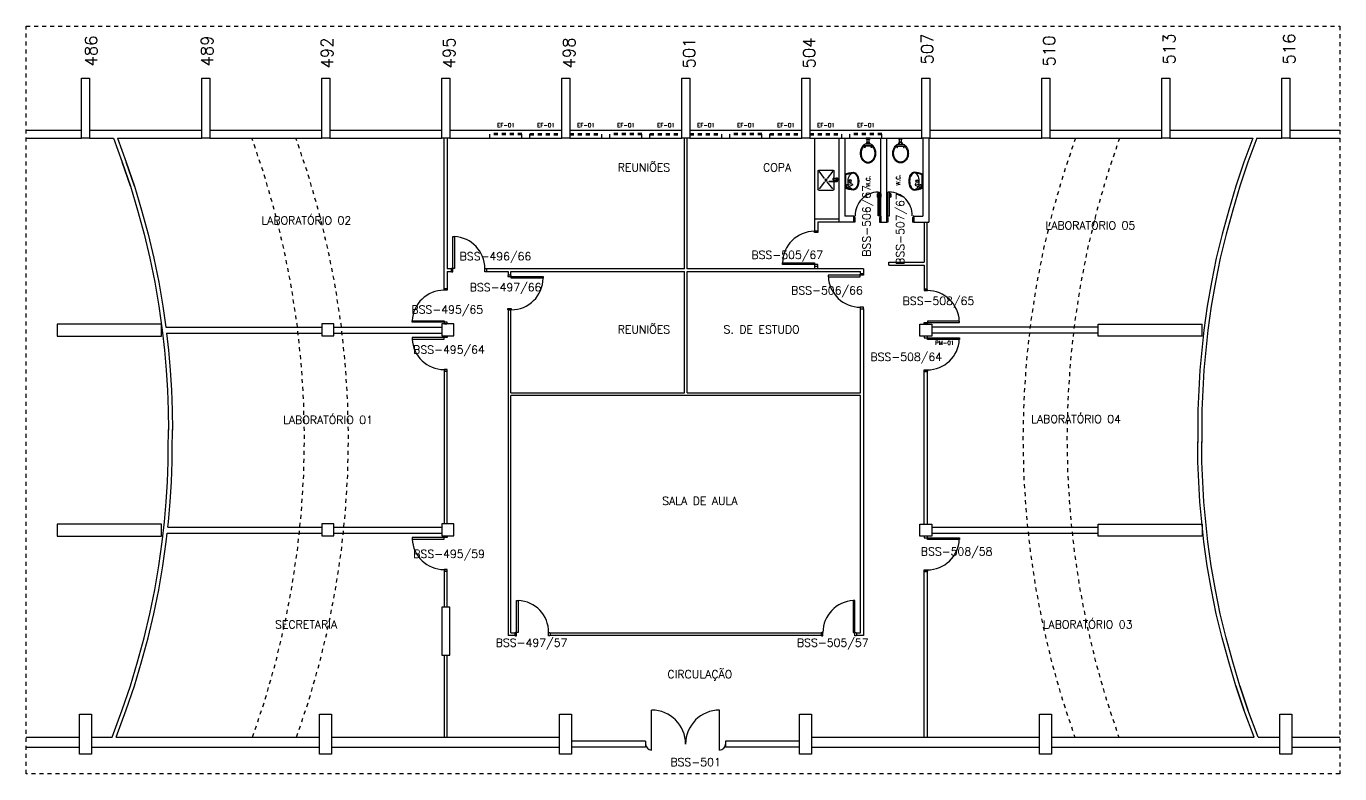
# Model space of a CAD drawing. Extents: x 0 to 244, y -71 to 76.
# Drawn here: x 15.49 to 48.32, y 56.92 to 75.6 of the extents above; entities that cross this region are included whole.
import ezdxf
from ezdxf.enums import TextEntityAlignment as Align

# ---------------------------------------------------------------- set-up
doc = ezdxf.new("R2010")
doc.units = 0
doc.header["$LTSCALE"] = 0.01
doc.header["$MEASUREMENT"] = 0
for name, pattern in [('DASHDOT', [1, 0.5, -0.25, 0, -0.25]), ('HIDDEN', [0.375, 0.25, -0.125]), ('HIDDEN2', [0.1875, 0.125, -0.0625])]:
    doc.linetypes.add(name, pattern=pattern)
doc.layers.get('0').update_dxf_attribs({"linetype": 'CONTINUOUS'})
for name, color, linetype in [('1', 1, 'CONTINUOUS'), ('ALV', 2, 'CONTINUOUS'), ('APSAN', 1, 'CONTINUOUS'), ('BANCADAS', 2, 'CONTINUOUS'), ('COTAS', 1, 'CONTINUOUS'), ('DIV', 2, 'CONTINUOUS'), ('ESQ', 1, 'CONTINUOUS'), ('ESTR', 3, 'CONTINUOUS'), ('INT', 1, 'DASHDOT'), ('NOPILAR1', 2, 'CONTINUOUS'), ('P_PROJEÇÂO', 1, 'HIDDEN'), ('PORTA', 2, 'CONTINUOUS'), ('PROJ', 1, 'HIDDEN2'), ('TEXTO', 2, 'CONTINUOUS'), ('TEXTO-ENDEREÇO', 2, 'CONTINUOUS')]:
    doc.layers.add(name, color=color, linetype=linetype)
doc.layers.get('0').freeze()
doc.styles.add('NOPILAR', font='simplex.shx', dxfattribs={"height": 0.6})
doc.styles.add('ROMANS', font='romans', dxfattribs={"height": 0.002})
doc.styles.add('UNB-100-1', font='simplex.shx', dxfattribs={"height": 0.2})
doc.styles.add('UNB1-100', font='simplex.shx', dxfattribs={"height": 0.2})

# ---------------------------------------------------------------- blocks, each defined once
blk = doc.blocks.new('VDC-P')
for p, q in [((-0.127, 0.192), (0.127, 0.192)), ((-0.109, 0.202), (0.109, 0.202)), ((-0.068, 0.152), (0.068, 0.152)), ((-0.05, 0.152), (-0.03, 0.11)), ((-0.05, 0.015), (-0.05, 0)), ((-0.05, 0), (0.05, 0)), ((0.045, 0.02), (-0.045, 0.02)), ((-0.04, 0.025), (-0.04, 0.02)), ((0.035, 0.03), (-0.035, 0.03)), ((-0.03, 0.152), (-0.03, 0.11)), ((0.03, 0.11), (-0.03, 0.11)), ((0.03, 0.1), (-0.03, 0.1)), ((-0.025, 0.1), (-0.025, 0.03)), ((0.025, 0.1), (0.025, 0.03)), ((0.03, 0.152), (0.03, 0.11)), ((0.05, 0.152), (0.03, 0.11)), ((0.04, 0.025), (0.04, 0.02)), ((0.05, 0.015), (0.05, 0))]:
    blk.add_line(p, q)
for points in [[(0.16, 0.244, 0.050424), (0.18, 0.288, 0.082137), (0.195, 0.381, 0.082137), (0.18, 0.474, 0.090148), (0.138, 0.549, 0.104406), (0.073, 0.601, 0.117345), (0, 0.619, 0.117345), (-0.073, 0.601, 0.104406), (-0.138, 0.549, 0.090148), (-0.18, 0.474, 0.082137), (-0.195, 0.381, 0.082137)], [(-0.195, 0.381, 0.082137), (-0.18, 0.288, 0.050424), (-0.16, 0.244, 0.104406)], [(0.142, 0.254, 0.050424), (0.161, 0.295, 0.082137), (0.175, 0.381, 0.082137), (0.161, 0.468, 0.090148), (0.122, 0.536, 0.104406), (0.064, 0.583, 0.117345), (0, 0.599, 0.117345), (-0.064, 0.583, 0.104406), (-0.122, 0.536, 0.090148), (-0.161, 0.468, 0.082137), (-0.175, 0.381, 0.082137)], [(-0.175, 0.381, 0.082137), (-0.161, 0.295, 0.050424), (-0.142, 0.254, 0.050424)]]:
    blk.add_lwpolyline(points, format="xyb")
for centre in [(-0.083, 0.226), (0.083, 0.226)]:
    blk.add_circle(centre, 0.0101)
for centre, radius, start, end in [((0.08, 0.36), 0.266, 205.6863, 226.7558), ((0.08, 0.36), 0.246, 205.6863, 219.7706), ((-0.068, 0.202), 0.05, 226.7558, 270), ((-0.045, 0.015), 0.005, 90, 180), ((-0.035, 0.025), 0.005, 90, 180), ((-0.03, 0.105), 0.005, 90, 270), ((0.03, 0.105), 0.005, 270, 90), ((0.035, 0.025), 0.005, 0, 90), ((0.045, 0.015), 0.005, 360, 90), ((0.068, 0.202), 0.05, 270, 313.2442), ((-0.08, 0.36), 0.266, 313.2442, 334.3137), ((-0.08, 0.36), 0.246, 320.2294, 334.3137)]:
    blk.add_arc(centre, radius, start, end)
blk = doc.blocks.new('LAVAT-P')
for p, q in [((-0.17, 0), (0.17, 0)), ((-0.157, -0.02), (0.157, -0.02)), ((0.063, -0.173), (0.094, -0.055)), ((0.069, -0.185), (0.09, -0.192)), ((0.102, -0.187), (0.151, -0.074))]:
    blk.add_line(p, q)
for points in [[(-0.225, -0.214, 0.136108), (-0.208, -0.262, 0.106861), (-0.155, -0.311, 0.073747), (-0.087, -0.339, 0.060305), (0, -0.349, 0.060305), (0.087, -0.339, 0.073747), (0.155, -0.311, 0.106861), (0.208, -0.262, 0.136108), (0.225, -0.214, 0.062982)], [(0.083, -0.096, 0.121735), (-0.082, -0.096, 0.073747), (-0.145, -0.122, 0.106861), (-0.192, -0.165, 0.153587), (-0.205, -0.208, 0.153587)], [(-0.205, -0.208, 0.153587), (-0.192, -0.251, 0.106861), (-0.145, -0.294, 0.073747), (-0.082, -0.32, 0.060305), (0, -0.329, 0.060305), (0.082, -0.32, 0.073747), (0.145, -0.294, 0.106861), (0.192, -0.251, 0.153587), (0.205, -0.208, 0.153587), (0.192, -0.165, 0.106861), (0.145, -0.122, 0.014792), (0.133, -0.115, 0.039243)]]:
    blk.add_lwpolyline(points, format="xyb")
for centre, radius in [((0, -0.135), 0.0347), ((0, -0.135), 0.0265), ((0.122, -0.065), 0.03)]:
    blk.add_circle(centre, radius)
for centre, radius, start, end in [((0.376, -0.254), 0.602, 155.0201, 176.1902), ((-0.376, -0.254), 0.602, 3.8098, 24.9799), ((0.376, -0.254), 0.582, 156.2686, 173.4578), ((0.073, -0.176), 0.01, 165.2139, 250.8603), ((0.122, -0.065), 0.0361, 302.4689, 199.2518), ((0.093, -0.183), 0.01, 250.8603, 336.5068), ((-0.376, -0.254), 0.582, 6.5422, 23.7314)]:
    blk.add_arc(centre, radius, start, end)
blk = doc.blocks.new('INOXA1-P')
for p, q in [((0.043, 0.008), (0.043, -0.022)), ((0.062, 0.04), (0.071, 0.04)), ((0.131, 0.048), (0.076, 0.043)), ((0.131, -0.002), (0.076, 0.003)), ((0.12, 0.23), (0.12, 0.047)), ((0.22, 0.25), (0.14, 0.25)), ((0.15, 0.22), (0.287, 0.043)), ((0.5, 0.25), (0.22, 0.25)), ((0.353, 0.043), (0.49, 0.22)), ((0.52, 0.23), (0.52, -0.23)), ((0.22, -0.027), (0.054, -0.027)), ((0.22, -0.037), (0.054, -0.037)), ((0.063, -0.003), (0.063, -0.021)), ((0.12, -0.001), (0.12, -0.027)), ((0.12, -0.037), (0.12, -0.23)), ((0.22, -0.25), (0.14, -0.25)), ((0.15, -0.22), (0.287, -0.043)), ((0.231, -0.027), (0.22, -0.027)), ((0.231, -0.037), (0.22, -0.037)), ((0.5, -0.25), (0.22, -0.25)), ((0.353, -0.043), (0.49, -0.22))]:
    blk.add_line(p, q)
blk.add_lwpolyline([(0.076, 0.003), (0.072, 0.004), (0.069, 0.009), (0.067, 0.015), (0.066, 0.023), (0.067, 0.031), (0.069, 0.037), (0.072, 0.042), (0.076, 0.043)])
blk.add_lwpolyline([(0.131, 0.048), (0.137, 0.046), (0.143, 0.041), (0.147, 0.033), (0.148, 0.023), (0.147, 0.013), (0.143, 0.006), (0.137, 0), (0.131, -0.002), (0.125, 0), (0.119, 0.006), (0.115, 0.013), (0.114, 0.023), (0.115, 0.033), (0.119, 0.041), (0.125, 0.046)], close=True)
for radius in [0.0266, 0.0163]:
    blk.add_circle((0.32, 0), radius)
for centre, radius, start, end in [((0.054, 0.023), 0.0349, 36.1705, 252.2568), ((0.054, 0.023), 0.0189, 62.7367, 235.7375), ((0.073, -0.003), 0.01, 102.8285, 180), ((0.054, 0.023), 0.0349, 285.5373, 323.9987), ((0.14, 0.23), 0.02, 90, 180), ((0.5, 0.23), 0.02, 360, 90), ((0.054, -0.032), 0.0145, 20.161, 339.839), ((0.054, -0.032), 0.005, 90.0037, 269.9963), ((0.14, -0.23), 0.02, 180, 270), ((0.231, -0.032), 0.00738, 222.6559, 137.3441), ((0.231, -0.032), 0.005, 269.9935, 90.0065), ((0.5, -0.23), 0.02, 270, 360)]:
    blk.add_arc(centre, radius, start, end)
blk = doc.blocks.new('planta')
at = {"layer": '1'}
blk.add_lwpolyline([(10.585, 4.164), (10.385, 4.164), (10.385, 2.964), (10.585, 2.964)], close=True, dxfattribs=at)
at = {"layer": 'ALV'}
for p, q in [((0, 16.088), (1.385, 16.088)), ((0, 15.888), (1.385, 15.888)), ((1.585, 16.088), (4.385, 16.088)), ((1.585, 15.888), (2.177, 15.888)), ((2.277, 15.888), (4.385, 15.888)), ((4.585, 16.088), (7.385, 16.088)), ((4.585, 15.888), (7.385, 15.888)), ((7.585, 16.088), (10.385, 16.088)), ((7.585, 15.888), (10.385, 15.888)), ((10.585, 16.088), (13.385, 16.088)), ((10.585, 15.888), (13.385, 15.888)), ((13.585, 16.088), (16.385, 16.088)), ((13.585, 15.888), (16.385, 15.888)), ((16.585, 16.088), (19.385, 16.088)), ((16.585, 15.888), (19.385, 15.888)), ((19.585, 16.088), (22.385, 16.088)), ((19.585, 15.888), (22.385, 15.888)), ((20.31, 15.885), (20.31, 13.788)), ((20.46, 15.885), (20.46, 13.938)), ((21.36, 13.788), (21.36, 15.888)), ((21.51, 13.788), (21.51, 15.888)), ((22.41, 15.888), (22.41, 13.938)), ((22.56, 15.888), (22.56, 13.788)), ((22.585, 16.088), (25.385, 16.088)), ((22.585, 15.888), (25.385, 15.888)), ((25.585, 16.088), (28.385, 16.088)), ((25.585, 15.888), (28.385, 15.888)), ((28.585, 16.088), (31.385, 16.088)), ((28.585, 15.888), (30.662, 15.888)), ((30.662, 15.888), (30.439, 15.29)), ((30.762, 15.888), (30.539, 15.29)), ((30.762, 15.888), (31.385, 15.888)), ((31.585, 16.088), (32.832, 16.088)), ((31.585, 15.888), (32.832, 15.888)), ((30.439, 15.29), (30.236, 14.69)), ((30.539, 15.29), (30.336, 14.69)), ((2.604, 14.688), (2.781, 14.088)), ((2.704, 14.688), (2.881, 14.088)), ((30.236, 14.69), (30.059, 14.09)), ((30.336, 14.69), (30.159, 14.09)), ((2.781, 14.088), (2.95, 13.488)), ((2.881, 14.088), (3.05, 13.488)), ((20.683, 13.938), (20.46, 13.938)), ((20.683, 13.938), (20.683, 13.788)), ((22.187, 13.938), (22.187, 13.788)), ((22.187, 13.938), (22.41, 13.938)), ((30.059, 14.09), (29.89, 13.49)), ((30.159, 14.09), (29.99, 13.49)), ((2.95, 13.488), (3.092, 12.888)), ((3.05, 13.488), (3.192, 12.888)), ((20.682, 13.788), (20.31, 13.788)), ((21.36, 13.788), (21.51, 13.788)), ((22.187, 13.788), (22.56, 13.788)), ((29.89, 13.49), (29.748, 12.89)), ((29.99, 13.49), (29.848, 12.89)), ((3.092, 12.888), (3.21, 12.288)), ((3.192, 12.888), (3.31, 12.288)), ((29.748, 12.89), (29.63, 12.29)), ((29.848, 12.89), (29.73, 12.29)), ((3.21, 12.288), (3.318, 11.688)), ((3.31, 12.288), (3.418, 11.688)), ((29.63, 12.29), (29.522, 11.69)), ((29.73, 12.29), (29.622, 11.69)), ((3.318, 11.688), (3.4, 11.088)), ((3.418, 11.688), (3.49, 11.161)), ((29.522, 11.69), (29.44, 11.09)), ((29.622, 11.69), (29.54, 11.09)), ((3.4, 11.088), (3.457, 10.588)), ((3.49, 11.161), (7.385, 11.161)), ((3.509, 11.011), (3.557, 10.588)), ((3.509, 11.011), (7.385, 11.011)), ((7.685, 11.161), (10.385, 11.161)), ((7.685, 11.011), (10.385, 11.011)), ((26.792, 11.161), (22.633, 11.161)), ((26.792, 11.011), (22.633, 11.011)), ((29.44, 11.09), (29.383, 10.59)), ((29.54, 11.09), (29.483, 10.59)), ((3.457, 10.588), (3.501, 10.088)), ((3.557, 10.588), (3.601, 10.088)), ((29.383, 10.59), (29.339, 10.09)), ((29.483, 10.59), (29.439, 10.09)), ((3.501, 10.088), (3.532, 9.588)), ((3.601, 10.088), (3.632, 9.588)), ((29.339, 10.09), (29.308, 9.59)), ((29.439, 10.09), (29.408, 9.59)), ((3.532, 9.588), (3.551, 9.088)), ((3.632, 9.588), (3.651, 9.088)), ((29.308, 9.59), (29.289, 9.09)), ((29.408, 9.59), (29.389, 9.09)), ((3.551, 9.088), (3.557, 8.588)), ((3.651, 9.088), (3.657, 8.588)), ((29.289, 9.09), (29.289, 8.779)), ((29.389, 9.09), (29.389, 8.779)), ((3.551, 8.106), (3.557, 8.606)), ((3.651, 8.106), (3.657, 8.606)), ((29.289, 8.779), (29.283, 8.279)), ((29.389, 8.779), (29.383, 8.279)), ((29.289, 7.797), (29.283, 8.297)), ((29.389, 7.797), (29.383, 8.297)), ((3.551, 7.794), (3.551, 8.106)), ((3.651, 7.794), (3.651, 8.106)), ((3.532, 7.294), (3.551, 7.794)), ((3.632, 7.294), (3.651, 7.794)), ((29.308, 7.297), (29.289, 7.797)), ((29.408, 7.297), (29.389, 7.797)), ((3.501, 6.794), (3.532, 7.294)), ((3.601, 6.794), (3.632, 7.294)), ((29.339, 6.797), (29.308, 7.297)), ((29.439, 6.797), (29.408, 7.297)), ((3.457, 6.294), (3.501, 6.794)), ((3.557, 6.294), (3.601, 6.794)), ((29.383, 6.297), (29.339, 6.797)), ((29.483, 6.297), (29.439, 6.797)), ((3.4, 5.794), (3.457, 6.294)), ((3.542, 6.161), (3.557, 6.294)), ((29.44, 5.797), (29.383, 6.297)), ((29.54, 5.797), (29.483, 6.297)), ((3.5, 5.794), (3.525, 6.011)), ((3.525, 6.011), (7.385, 6.011)), ((3.542, 6.161), (7.385, 6.161)), ((7.685, 6.161), (10.385, 6.161)), ((7.685, 6.011), (10.385, 6.011)), ((22.635, 6.161), (26.791, 6.161)), ((22.635, 6.011), (26.791, 6.011)), ((3.318, 5.194), (3.4, 5.794)), ((3.418, 5.194), (3.5, 5.794)), ((29.522, 5.197), (29.44, 5.797)), ((29.622, 5.197), (29.54, 5.797)), ((3.21, 4.594), (3.318, 5.194)), ((3.31, 4.594), (3.418, 5.194)), ((29.63, 4.597), (29.522, 5.197)), ((29.73, 4.597), (29.622, 5.197)), ((29.748, 3.997), (29.63, 4.597)), ((29.848, 3.997), (29.73, 4.597)), ((3.092, 3.994), (3.21, 4.594)), ((3.192, 3.994), (3.31, 4.594)), ((2.95, 3.394), (3.092, 3.994)), ((3.05, 3.394), (3.192, 3.994)), ((29.89, 3.397), (29.748, 3.997)), ((29.99, 3.397), (29.848, 3.997)), ((2.781, 2.794), (2.95, 3.394)), ((2.881, 2.794), (3.05, 3.394)), ((30.059, 2.797), (29.89, 3.397)), ((30.159, 2.797), (29.99, 3.397)), ((2.604, 2.194), (2.781, 2.794)), ((2.704, 2.194), (2.881, 2.794)), ((30.236, 2.197), (30.059, 2.797)), ((30.336, 2.197), (30.159, 2.797)), ((2.401, 1.594), (2.604, 2.194)), ((2.501, 1.594), (2.704, 2.194)), ((2.148, 0.917), (2.401, 1.594)), ((2.248, 0.917), (2.501, 1.594)), ((0, 0.917), (1.332, 0.917)), ((0, 0.667), (1.332, 0.667)), ((1.632, 0.917), (2.148, 0.917)), ((1.632, 0.667), (7.332, 0.667)), ((2.248, 0.917), (7.332, 0.917)), ((7.632, 0.917), (13.332, 0.917)), ((7.632, 0.667), (13.332, 0.667)), ((15.482, 0.817), (13.632, 0.817)), ((15.482, 0.667), (13.632, 0.667)), ((15.482, 0.817), (15.482, 0.667)), ((19.332, 0.817), (17.482, 0.817)), ((17.482, 0.817), (17.482, 0.667)), ((19.332, 0.667), (17.482, 0.667)), ((19.632, 0.917), (25.332, 0.917)), ((19.632, 0.667), (25.332, 0.667)), ((25.632, 0.917), (30.693, 0.917)), ((25.632, 0.667), (31.332, 0.667)), ((30.793, 0.917), (31.332, 0.917)), ((31.632, 0.917), (32.832, 0.917)), ((31.632, 0.667), (32.832, 0.667))]:
    blk.add_line(p, q, dxfattribs=at)
for points in [[(2.177, 15.888), (2.401, 15.288)], [(2.277, 15.888), (2.501, 15.288)], [(30.693, 0.917), (30.439, 1.597)], [(30.793, 0.917), (30.539, 1.597)]]:
    blk.add_lwpolyline(points, dxfattribs=at)
for points in [[(2.401, 15.288), (2.604, 14.688)], [(2.501, 15.288), (2.704, 14.688)], [(30.439, 1.597), (30.236, 2.197)], [(30.539, 1.597), (30.336, 2.197)]]:
    blk.add_lwpolyline(points, close=True, dxfattribs=at)
at = {"layer": 'BANCADAS'}
blk.add_lwpolyline([(19.71, 13.861), (19.71, 15.888)], dxfattribs=at)
at = {"layer": 'DIV'}
for p, q in [((16.45, 12.623), (16.45, 15.888)), ((16.52, 12.623), (16.52, 15.888)), ((20.31, 13.861), (19.71, 13.861)), ((19.71, 13.568), (19.71, 13.861)), ((19.71, 13.568), (19.783, 13.568)), ((19.783, 13.788), (19.783, 13.568)), ((10.623, 12.623), (10.523, 12.623)), ((10.523, 12.55), (10.623, 12.55)), ((10.623, 12.623), (10.623, 12.55)), ((16.45, 12.623), (11.503, 12.623)), ((11.503, 12.623), (11.503, 12.55)), ((11.503, 12.55), (12.043, 12.55)), ((12.043, 12.55), (12.043, 12.466)), ((12.116, 12.55), (16.45, 12.55)), ((12.116, 12.466), (12.116, 12.55)), ((16.45, 9.521), (16.45, 12.55)), ((20.927, 12.623), (16.52, 12.623)), ((16.52, 12.55), (20.854, 12.55)), ((16.52, 9.521), (16.52, 12.55)), ((19.71, 12.623), (19.71, 12.688)), ((19.71, 12.688), (19.783, 12.688)), ((19.783, 12.623), (19.783, 12.688)), ((20.854, 12.501), (20.854, 12.55)), ((20.854, 12.501), (20.927, 12.501)), ((20.927, 12.623), (20.927, 12.501)), ((21.559, 12.788), (22.447, 12.788)), ((21.559, 12.715), (21.559, 12.788)), ((21.559, 12.715), (22.447, 12.715)), ((12.116, 12.466), (12.043, 12.466)), ((12.043, 11.586), (12.043, 3.451)), ((12.116, 11.586), (12.043, 11.586)), ((12.116, 9.521), (12.116, 11.586)), ((20.854, 9.521), (20.854, 11.621)), ((20.854, 11.621), (20.927, 11.621)), ((20.927, 11.621), (20.927, 3.451)), ((12.116, 9.521), (16.45, 9.521)), ((12.116, 3.521), (12.116, 9.451)), ((20.854, 9.451), (12.116, 9.451)), ((16.52, 9.521), (20.854, 9.521)), ((20.854, 3.521), (20.854, 9.451)), ((12.216, 3.451), (12.043, 3.451)), ((12.116, 3.521), (12.216, 3.521)), ((12.216, 3.521), (12.216, 3.451)), ((13.096, 3.521), (19.874, 3.521)), ((13.096, 3.521), (13.096, 3.451)), ((19.874, 3.451), (13.096, 3.451)), ((19.874, 3.521), (19.874, 3.451)), ((20.754, 3.521), (20.854, 3.521)), ((20.754, 3.521), (20.754, 3.451)), ((20.927, 3.451), (20.754, 3.451))]:
    blk.add_line(p, q, dxfattribs=at)
for points in [[(10.523, 12.55), (10.523, 12.124), (10.45, 12.124), (10.45, 15.888)], [(10.523, 15.888), (10.523, 12.623)], [(20.31, 13.788), (19.783, 13.788)], [(22.447, 13.788), (22.447, 12.788)], [(22.447, 12.716), (22.447, 12.116), (22.52, 12.116), (22.52, 13.788)], [(10.523, 6.244), (10.523, 10.064), (10.45, 10.064), (10.45, 6.244)], [(22.447, 6.236), (22.447, 10.056), (22.52, 10.056), (22.52, 6.236)], [(10.523, 4.164), (10.523, 5.064), (10.45, 5.064), (10.45, 4.164)], [(22.447, 0.917), (22.447, 5.056), (22.52, 5.056), (22.52, 0.917)], [(10.45, 2.964), (10.45, 0.917)], [(10.523, 0.917), (10.523, 2.964)]]:
    blk.add_lwpolyline(points, dxfattribs=at)
at = {"layer": 'ESQ'}
for p, q in [((21.269, 14.498), (21.269, 14.408)), ((21.269, 14.498), (21.295, 14.498)), ((21.279, 14.488), (21.279, 14.408)), ((21.279, 14.488), (21.295, 14.488)), ((21.295, 13.948), (21.295, 14.538)), ((21.295, 14.538), (21.33, 14.538)), ((21.36, 14.498), (21.329, 14.498)), ((21.35, 14.488), (21.329, 14.488)), ((21.33, 13.948), (21.33, 14.538)), ((21.35, 14.488), (21.35, 14.408)), ((21.36, 14.498), (21.36, 14.408)), ((21.51, 14.498), (21.51, 14.408)), ((21.51, 14.498), (21.54, 14.498)), ((21.52, 14.488), (21.52, 14.408)), ((21.52, 14.488), (21.54, 14.488)), ((21.575, 14.538), (21.54, 14.538)), ((21.54, 13.948), (21.54, 14.538)), ((21.575, 13.948), (21.575, 14.538)), ((21.615, 14.498), (21.575, 14.498)), ((21.605, 14.488), (21.575, 14.488)), ((21.605, 14.488), (21.605, 14.408)), ((21.615, 14.498), (21.615, 14.408)), ((21.279, 14.408), (21.269, 14.408)), ((21.35, 14.408), (21.36, 14.408)), ((21.52, 14.408), (21.51, 14.408)), ((21.605, 14.408), (21.614, 14.408)), ((20.682, 13.938), (20.682, 13.788)), ((20.683, 13.938), (20.702, 13.938)), ((20.702, 13.938), (20.702, 13.903)), ((20.713, 13.903), (20.702, 13.903)), ((20.713, 13.903), (20.713, 13.788)), ((21.33, 13.948), (21.295, 13.948)), ((21.33, 13.903), (21.34, 13.903)), ((21.33, 13.903), (21.33, 13.788)), ((21.34, 13.938), (21.34, 13.903)), ((21.36, 13.938), (21.34, 13.938)), ((21.36, 13.938), (21.36, 13.788)), ((21.51, 13.938), (21.53, 13.938)), ((21.51, 13.938), (21.51, 13.788)), ((21.53, 13.938), (21.53, 13.903)), ((21.54, 13.903), (21.53, 13.903)), ((21.54, 13.948), (21.575, 13.948)), ((21.54, 13.903), (21.54, 13.788)), ((22.157, 13.903), (22.167, 13.903)), ((22.157, 13.903), (22.157, 13.788)), ((22.167, 13.938), (22.167, 13.903)), ((22.187, 13.938), (22.167, 13.938)), ((22.187, 13.938), (22.187, 13.788)), ((20.713, 13.788), (20.683, 13.788)), ((21.33, 13.788), (21.36, 13.788)), ((21.54, 13.788), (21.51, 13.788)), ((22.187, 13.788), (22.157, 13.788))]:
    blk.add_line(p, q, dxfattribs=at)
for centre, start, end in [((21.299, 13.96), 90.3557, 181.1398), ((21.57, 13.96), 358.8602, 89.6443)]:
    blk.add_arc(centre, 0.577, start, end, dxfattribs=at)
at = {"layer": 'ESTR'}
for p, q in [((3.377, 11.236), (0.774, 11.236)), ((0.774, 11.236), (0.774, 10.936)), ((3.377, 10.936), (3.377, 11.236)), ((7.685, 11.244), (7.385, 11.244)), ((7.385, 11.244), (7.385, 10.944)), ((7.685, 10.944), (7.685, 11.244)), ((10.685, 11.244), (10.385, 11.244)), ((10.385, 11.244), (10.385, 10.944)), ((10.685, 10.944), (10.685, 11.244)), ((22.335, 11.236), (22.635, 11.236)), ((22.335, 10.936), (22.335, 11.236)), ((22.635, 11.236), (22.635, 10.936)), ((26.792, 11.236), (29.395, 11.236)), ((26.792, 10.936), (26.792, 11.236)), ((29.395, 10.936), (29.395, 11.236)), ((0.774, 10.936), (3.377, 10.936)), ((7.385, 10.944), (7.685, 10.944)), ((10.385, 10.944), (10.685, 10.944)), ((22.635, 10.936), (22.335, 10.936)), ((29.395, 10.936), (26.792, 10.936)), ((7.685, 6.244), (7.385, 6.244)), ((7.385, 6.244), (7.385, 5.944)), ((7.685, 5.944), (7.685, 6.244)), ((10.685, 6.244), (10.385, 6.244)), ((10.385, 6.244), (10.385, 5.944)), ((10.685, 5.944), (10.685, 6.244)), ((3.377, 6.236), (0.774, 6.236)), ((0.774, 6.236), (0.774, 5.936)), ((0.774, 5.936), (3.377, 5.936)), ((3.377, 5.936), (3.377, 6.236)), ((7.385, 5.944), (7.685, 5.944)), ((10.385, 5.944), (10.685, 5.944)), ((22.335, 6.236), (22.635, 6.236)), ((22.335, 5.936), (22.335, 6.236)), ((22.635, 5.936), (22.335, 5.936)), ((22.635, 6.236), (22.635, 5.936)), ((26.792, 6.236), (29.395, 6.236)), ((26.792, 5.936), (26.792, 6.236)), ((29.395, 5.936), (26.792, 5.936)), ((29.395, 6.236), (29.395, 5.936))]:
    blk.add_line(p, q, dxfattribs=at)
for points in [[(1.585, 17.388), (1.585, 15.888), (1.385, 15.888), (1.385, 17.388)], [(4.585, 17.388), (4.585, 15.888), (4.385, 15.888), (4.385, 17.388)], [(7.585, 17.388), (7.585, 15.888), (7.385, 15.888), (7.385, 17.388)], [(10.585, 17.388), (10.585, 15.888), (10.385, 15.888), (10.385, 17.388)], [(13.585, 17.388), (13.585, 15.888), (13.385, 15.888), (13.385, 17.388)], [(16.585, 17.388), (16.585, 15.888), (16.385, 15.888), (16.385, 17.388)], [(19.585, 17.388), (19.585, 15.888), (19.385, 15.888), (19.385, 17.388)], [(22.585, 17.388), (22.585, 15.888), (22.385, 15.888), (22.385, 17.388)], [(25.585, 17.388), (25.585, 15.888), (25.385, 15.888), (25.385, 17.388)], [(28.585, 17.388), (28.585, 15.888), (28.385, 15.888), (28.385, 17.388)], [(31.585, 17.388), (31.585, 15.888), (31.385, 15.888), (31.385, 17.388)]]:
    blk.add_lwpolyline(points, close=True, dxfattribs=at)
for points in [[(1.332, 0.486), (1.332, 1.486), (1.632, 1.486), (1.632, 0.486), (1.332, 0.486)], [(7.332, 0.486), (7.332, 1.486), (7.632, 1.486), (7.632, 0.486), (7.332, 0.486)], [(13.332, 0.486), (13.332, 1.486), (13.632, 1.486), (13.632, 0.486), (13.332, 0.486)], [(19.332, 0.486), (19.332, 1.486), (19.632, 1.486), (19.632, 0.486), (19.332, 0.486)], [(25.332, 0.486), (25.332, 1.486), (25.632, 1.486), (25.632, 0.486), (25.332, 0.486)], [(31.332, 0.486), (31.332, 1.486), (31.632, 1.486), (31.632, 0.486), (31.332, 0.486)]]:
    blk.add_lwpolyline(points, dxfattribs=at)
at = {"layer": 'INT'}
blk.add_lwpolyline([(32.832, 0), (0, 0), (0, 18.684), (32.832, 18.684)], close=True, dxfattribs=at)
at = {"layer": 'P_PROJEÇÂO'}
for p, q in [((11.585, 15.888), (11.585, 16.088)), ((12.385, 16.003), (11.585, 16.003)), ((12.385, 15.973), (11.585, 15.973)), ((12.385, 15.888), (12.385, 16.088)), ((12.585, 15.888), (12.585, 16.088)), ((12.585, 16.003), (13.385, 16.003)), ((12.585, 15.973), (13.385, 15.973)), ((13.585, 16.003), (14.385, 16.003)), ((13.585, 15.973), (14.385, 15.973)), ((14.385, 15.888), (14.385, 16.088)), ((14.585, 15.888), (14.585, 16.088)), ((15.385, 16.003), (14.585, 16.003)), ((15.385, 15.973), (14.585, 15.973)), ((15.385, 15.888), (15.385, 16.088)), ((15.585, 15.888), (15.585, 16.088)), ((15.585, 16.003), (16.385, 16.003)), ((15.585, 15.973), (16.385, 15.973)), ((16.585, 16.003), (17.385, 16.003)), ((16.585, 15.973), (17.385, 15.973)), ((17.385, 15.888), (17.385, 16.088)), ((17.585, 15.888), (17.585, 16.088)), ((18.385, 16.003), (17.585, 16.003)), ((18.385, 15.973), (17.585, 15.973)), ((18.385, 15.888), (18.385, 16.088)), ((18.585, 15.888), (18.585, 16.088)), ((18.585, 16.003), (19.385, 16.003)), ((18.585, 15.973), (19.385, 15.973)), ((19.585, 16.003), (20.385, 16.003)), ((19.585, 15.973), (20.385, 15.973)), ((20.385, 15.888), (20.385, 16.088)), ((20.585, 15.888), (20.585, 16.088)), ((21.385, 16.003), (20.585, 16.003)), ((21.385, 15.973), (20.585, 15.973)), ((21.385, 15.888), (21.385, 16.088))]:
    blk.add_line(p, q, dxfattribs=at)
at = {"layer": 'PORTA', "color": 3}
for p, q in [((15.633, 0.592), (15.633, 1.592)), ((17.332, 0.592), (17.332, 1.592))]:
    blk.add_line(p, q, dxfattribs=at)
at = {"layer": 'PORTA'}
for points in [[(19.785, 13.558), (19.785, 13.528), (19.705, 13.528), (19.705, 13.558), (19.715, 13.558), (19.715, 13.568), (19.775, 13.568), (19.775, 13.558), (19.785, 13.558)], [(10.633, 12.548), (10.663, 12.548), (10.663, 12.628), (10.633, 12.628), (10.633, 12.618), (10.623, 12.618), (10.623, 12.558), (10.633, 12.558), (10.633, 12.548)], [(11.493, 12.548), (11.463, 12.548), (11.463, 12.628), (11.493, 12.628), (11.493, 12.618), (11.503, 12.618), (11.503, 12.558), (11.493, 12.558), (11.493, 12.548)], [(19.785, 12.698), (19.785, 12.728), (19.705, 12.728), (19.705, 12.698), (19.715, 12.698), (19.715, 12.688), (19.775, 12.688), (19.775, 12.698), (19.785, 12.698)], [(20.929, 12.491), (20.929, 12.461), (20.849, 12.461), (20.849, 12.491), (20.859, 12.491), (20.859, 12.501), (20.919, 12.501), (20.919, 12.491), (20.929, 12.491)], [(12.041, 12.456), (12.041, 12.426), (12.121, 12.426), (12.121, 12.456), (12.111, 12.456), (12.111, 12.466), (12.051, 12.466), (12.051, 12.456), (12.041, 12.456)], [(10.525, 12.114), (10.525, 12.084), (10.445, 12.084), (10.445, 12.114), (10.455, 12.114), (10.455, 12.124), (10.515, 12.124), (10.515, 12.114), (10.525, 12.114)], [(22.445, 12.106), (22.445, 12.076), (22.525, 12.076), (22.525, 12.106), (22.515, 12.106), (22.515, 12.116), (22.455, 12.116), (22.455, 12.106), (22.445, 12.106)], [(12.041, 11.596), (12.041, 11.626), (12.121, 11.626), (12.121, 11.596), (12.111, 11.596), (12.111, 11.586), (12.051, 11.586), (12.051, 11.596), (12.041, 11.596)], [(20.929, 11.631), (20.929, 11.661), (20.849, 11.661), (20.849, 11.631), (20.859, 11.631), (20.859, 11.621), (20.919, 11.621), (20.919, 11.631), (20.929, 11.631)], [(10.525, 11.254), (10.525, 11.284), (10.445, 11.284), (10.445, 11.254), (10.455, 11.254), (10.455, 11.244), (10.515, 11.244), (10.515, 11.254), (10.525, 11.254)], [(22.445, 11.246), (22.445, 11.276), (22.525, 11.276), (22.525, 11.246), (22.515, 11.246), (22.515, 11.236), (22.455, 11.236), (22.455, 11.246), (22.445, 11.246)], [(10.525, 10.934), (10.525, 10.904), (10.445, 10.904), (10.445, 10.934), (10.455, 10.934), (10.455, 10.944), (10.515, 10.944), (10.515, 10.934), (10.525, 10.934)], [(22.445, 10.926), (22.445, 10.896), (22.525, 10.896), (22.525, 10.926), (22.515, 10.926), (22.515, 10.936), (22.455, 10.936), (22.455, 10.926), (22.445, 10.926)], [(10.525, 10.074), (10.525, 10.104), (10.445, 10.104), (10.445, 10.074), (10.455, 10.074), (10.455, 10.064), (10.515, 10.064), (10.515, 10.074), (10.525, 10.074)], [(22.445, 10.066), (22.445, 10.096), (22.525, 10.096), (22.525, 10.066), (22.515, 10.066), (22.515, 10.056), (22.455, 10.056), (22.455, 10.066), (22.445, 10.066)], [(10.525, 5.934), (10.525, 5.904), (10.445, 5.904), (10.445, 5.934), (10.455, 5.934), (10.455, 5.944), (10.515, 5.944), (10.515, 5.934), (10.525, 5.934)], [(22.445, 5.926), (22.445, 5.896), (22.525, 5.896), (22.525, 5.926), (22.515, 5.926), (22.515, 5.936), (22.455, 5.936), (22.455, 5.926), (22.445, 5.926)], [(10.525, 5.074), (10.525, 5.104), (10.445, 5.104), (10.445, 5.074), (10.455, 5.074), (10.455, 5.064), (10.515, 5.064), (10.515, 5.074), (10.525, 5.074)], [(22.445, 5.066), (22.445, 5.096), (22.525, 5.096), (22.525, 5.066), (22.515, 5.066), (22.515, 5.056), (22.455, 5.056), (22.455, 5.066), (22.445, 5.066)], [(12.226, 3.449), (12.256, 3.449), (12.256, 3.529), (12.226, 3.529), (12.226, 3.519), (12.216, 3.519)], [(12.216, 3.459), (12.226, 3.459), (12.226, 3.449)], [(13.086, 3.449), (13.056, 3.449), (13.056, 3.529), (13.086, 3.529), (13.086, 3.519), (13.096, 3.519), (13.096, 3.459), (13.086, 3.459), (13.086, 3.449)], [(19.884, 3.449), (19.914, 3.449), (19.914, 3.529), (19.884, 3.529), (19.884, 3.519), (19.874, 3.519), (19.874, 3.459), (19.884, 3.459), (19.884, 3.449)], [(20.744, 3.449), (20.714, 3.449), (20.714, 3.529), (20.744, 3.529), (20.744, 3.519), (20.754, 3.519)], [(20.754, 3.459), (20.744, 3.459), (20.744, 3.449)]]:
    blk.add_lwpolyline(points, dxfattribs=at)
for points in [[(10.663, 12.628), (10.663, 13.428), (10.703, 13.428), (10.703, 12.628)], [(19.705, 12.728), (18.905, 12.728), (18.905, 12.768), (19.705, 12.768)], [(12.121, 12.426), (12.921, 12.426), (12.921, 12.386), (12.121, 12.386)], [(20.849, 12.461), (20.049, 12.461), (20.049, 12.421), (20.849, 12.421)], [(10.445, 11.284), (9.645, 11.284), (9.645, 11.324), (10.445, 11.324)], [(22.525, 11.276), (23.325, 11.276), (23.325, 11.316), (22.525, 11.316)], [(10.445, 10.904), (9.645, 10.904), (9.645, 10.864), (10.445, 10.864)], [(22.525, 10.896), (23.325, 10.896), (23.325, 10.856), (22.525, 10.856)], [(10.445, 5.904), (9.645, 5.904), (9.645, 5.864), (10.445, 5.864)], [(22.525, 5.896), (23.325, 5.896), (23.325, 5.856), (22.525, 5.856)], [(12.256, 3.529), (12.256, 4.329), (12.296, 4.329), (12.296, 3.529)], [(20.714, 3.529), (20.714, 4.329), (20.674, 4.329), (20.674, 3.529)]]:
    blk.add_lwpolyline(points, close=True, dxfattribs=at)
at = {"layer": 'PORTA', "color": 1}
for centre, radius, start, end in [((19.705, 12.758), 0.8, 90, 179.2838), ((10.663, 12.628), 0.8, 360, 87.1376), ((12.121, 12.396), 0.8, 270, 359.2838), ((20.849, 12.461), 0.8, 182.8624, 270), ((10.445, 11.284), 0.8, 90, 177.1376), ((22.525, 11.276), 0.8, 2.8624, 90), ((10.445, 10.904), 0.8, 182.8624, 270), ((22.525, 10.896), 0.8, 270, 357.1376), ((10.445, 5.904), 0.8, 182.8624, 270), ((22.525, 5.896), 0.8, 270, 357.1376), ((12.275, 3.548), 0.78, 358.615, 88.5226), ((20.714, 3.529), 0.8, 92.8624, 180), ((15.632, 0.742), 0.85, 0, 90), ((17.332, 0.742), 0.85, 90, 180), ((15.632, 0.742), 0.15, 180, 270), ((17.332, 0.742), 0.15, 270, 0)]:
    blk.add_arc(centre, radius, start, end, dxfattribs=at)
at = {"layer": 'PROJ'}
for centre, start, end in [((-15.171, 8.377), 340.2943, 19.8428), ((-14.071, 8.377), 340.2943, 19.8428), ((47.04, 8.377), 160.1572, 199.7057), ((48.14, 8.377), 160.1572, 199.7057)]:
    blk.add_arc(centre, 22.126, start, end, dxfattribs=at)
at = {"layer": 'APSAN'}
for name, p, rotation in [('VDC-P', (21.042, 15.888), 180), ('LAVAT-P', (22.41, 14.811), 270)]:
    blk.add_blockref(name, p, dxfattribs=dict(at, rotation=rotation))
at = {"layer": 'APSAN', "xscale": -1}
for name, p, rotation in [('VDC-P', (21.855, 15.888), 180), ('LAVAT-P', (20.46, 14.811), 90)]:
    blk.add_blockref(name, p, dxfattribs=dict(at, rotation=rotation))
blk.add_blockref('INOXA1-P', (20.31, 14.838), dxfattribs=at)
at = {"layer": 'NOPILAR1', "style": 'NOPILAR'}
for s, p in [('486', (1.769, 17.68)), ('489', (4.669, 17.68)), ('507', (22.669, 17.73)), ('510', (25.719, 17.68)), ('513', (28.719, 17.73)), ('516', (31.719, 17.73)), ('492', (7.669, 17.63)), ('495', (10.719, 17.63)), ('498', (13.719, 17.63)), ('501', (16.719, 17.63)), ('504', (19.719, 17.63))]:
    blk.add_text(s, height=0.3, rotation=90, dxfattribs=at).set_placement(p)
at = {"layer": 'TEXTO', "style": 'UNB1-100'}
for s, p in [('EF-01', (11.77, 16.161)), ('EF-01', (12.77, 16.161)), ('EF-01', (13.77, 16.161)), ('EF-01', (14.77, 16.161)), ('EF-01', (15.77, 16.161)), ('EF-01', (16.77, 16.161)), ('EF-01', (17.77, 16.161)), ('EF-01', (18.77, 16.161)), ('EF-01', (19.77, 16.161)), ('EF-01', (20.77, 16.161)), ('PM-01', (22.72, 10.719))]:
    blk.add_text(s, height=0.1, dxfattribs=at).set_placement(p)
at = {"layer": 'TEXTO', "linetype": 'Continuous', "style": 'ROMANS'}
for s, p in [('REUNIÕES', (15.439, 15.056)), ('REUNIÕES', (15.439, 11.006)), ('S. DE ESTUDO', (18.381, 11.006))]:
    blk.add_text(s, height=0.2, dxfattribs=at).set_placement(p, align=Align.CENTER)
for s, p in [('COPA', (18.418, 15.056)), ('LABORATÓRIO 02', (5.878, 13.73)), ('LABORATÓRIO 05', (25.476, 13.605)), ('LABORATÓRIO 04', (25.119, 8.766)), ('SALA DE AULA', (15.896, 6.72)), ('SECRETARIA', (6.219, 3.63)), ('LABORATÓRIO 03', (25.407, 3.63)), ('CIRCULAÇÃO', (16.028, 2.386)), ('BSS-501', (16.102, 0.19))]:
    blk.add_text(s, height=0.2, dxfattribs=at).set_placement(p)
for s, height, rotation, p in [('W.C.', 0.1, 90, (21.097, 14.669)), ('W.C.', 0.1, 90, (21.847, 14.7)), ('LABORATÓRIO 01', 0.2, 360, (6.42, 8.744))]:
    blk.add_text(s, height=height, rotation=rotation, dxfattribs=at).set_placement(p)

msp = doc.modelspace()

# ---------------------------------------------------------------- block references
at = {"layer": 'COTAS'}
msp.add_blockref('planta', (15.488, 56.917), dxfattribs=at)

# ---------------------------------------------------------------- texts
at = {"layer": 'TEXTO-ENDEREÇO', "style": 'UNB-100-1'}
for s, p in [('BSS-496/66', (26.32, 69.751)), ('BSS-497/66', (26.574, 68.976)), ('BSS-495/65', (25.116, 68.42)), ('BSS-508/65', (37.394, 68.635)), ('BSS-495/64', (25.159, 67.417)), ('BSS-508/64', (36.589, 67.235)), ('BSS-495/59', (25.162, 62.311)), ('BSS-508/58', (37.849, 62.372)), ('BSS-497/57', (27.223, 60.092)), ('BSS-505/57', (34.752, 60.092))]:
    msp.add_text(s, height=0.2, dxfattribs=at).set_placement(p)
at = {"layer": 'TEXTO-ENDEREÇO', "char_height": 0.2, "rotation": 90, "style": 'UNB-100-1'}
for s, insert, attachment_point in [('BSS-506/67', (36.527, 71.631), 6), ('\\A1;BSS-507/67', (37.368, 69.637), 4)]:
    msp.add_mtext(s, dxfattribs=dict(at, insert=insert, attachment_point=attachment_point))
at = {"layer": 'TEXTO-ENDEREÇO', "char_height": 0.2, "attachment_point": 6, "style": 'UNB-100-1'}
for s, insert in [('BSS-505/67', (35.406, 69.852)), ('BSS-506/66', (36.399, 68.965))]:
    msp.add_mtext(s, dxfattribs=dict(at, insert=insert))

doc.saveas('drawing.dxf')
